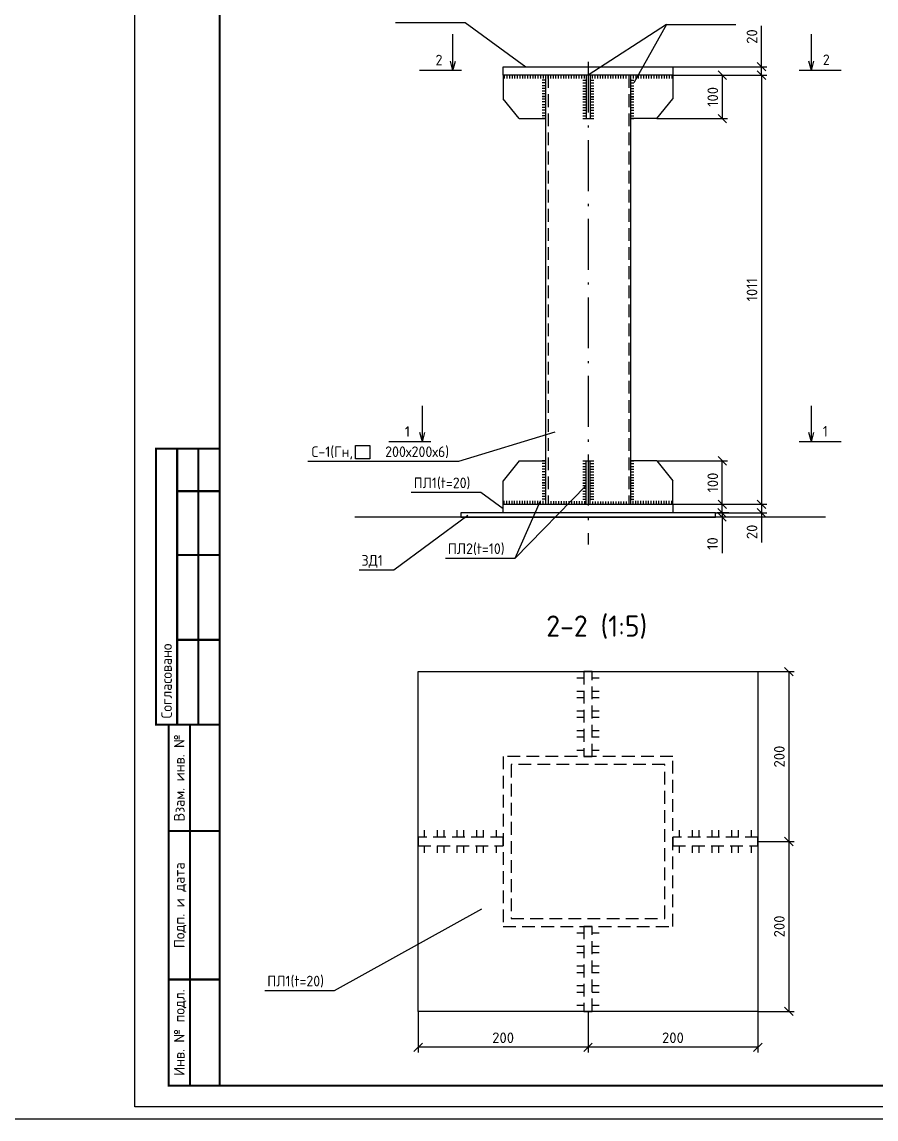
# Model space of a CAD drawing. Header units: millimetres. Extents: x 1601 to 15402, y -324 to 12625.
# Drawn here: x 11176.4 to 11377.6, y 318.2 to 576.6 of the extents above; entities that cross this region are included whole.
import ezdxf
from ezdxf.enums import TextEntityAlignment as Align

# ---------------------------------------------------------------- set-up
doc = ezdxf.new("R2010")
doc.units = ezdxf.units.MM
doc.linetypes.add('ACAD_ISO10W100', pattern=[18.5, 12, -3, 0.5, -3])
doc.linetypes.add('HIDDEN', pattern=[0.375, 0.25, -0.125])
doc.layers.add('РАЗМЕР', color=7, linetype='Continuous')
doc.styles.add('-ISOCPEUR-', font='isocpeur.TTF')
doc.styles.add('GOST', font='GOST Common.ttf')
doc.styles.get("Standard").update_dxf_attribs({"font": 'GOST Common.ttf'})
doc.dimstyles.new('М 1 к 50', dxfattribs={"dimtxt": 2.5, "dimasz": 2, "dimexe": 1.25, "dimexo": 0, "dimgap": 1, "dimtad": 1, "dimdec": 0, "dimlfac": 50, "dimzin": 0, "dimdsep": 46, "dimtxsty": 'GOST', "dimblk": 'OBLIQUE', "dimcen": 0, "dimclrd": 256, "dimclre": 256, "dimclrt": 256, "dimazin": 2, "dimtfac": 1, "dimtdec": 0, "dimtmove": 0, "dimatfit": 3, "dimldrblk": 'NONE', "dimfxl": 1.25, "dimtolj": 1, "dimtzin": 0, "dimlwd": -1, "dimlwe": -1, "dimarcsym": 2})

# ---------------------------------------------------------------- blocks, each defined once
blk = doc.blocks.new('_Oblique')
at = {"color": 0, "linetype": 'ByBlock', "lineweight": -2}
blk.add_line((-0.5, -0.5), (0.5, 0.5), dxfattribs=at)
blk = doc.blocks.new('*D799')
at = {"transparency": 16777216}
for p, q in [((11350.58, 566.06), (11350.58, 575.66)), ((11329.72, 566.06), (11351.83, 566.06)), ((11350.58, 564.06), (11350.58, 566.06)), ((11329.72, 564.06), (11351.83, 564.06))]:
    blk.add_line(p, q, dxfattribs=at)
at = {"layer": 'Defpoints', "color": 0, "transparency": 16777216}
for p in [(11329.72, 566.06), (11329.72, 564.06), (11350.58, 564.06)]:
    blk.add_point(p, dxfattribs=at)
at = {"transparency": 16777216, "xscale": 2, "yscale": 2, "zscale": 2}
for p, rotation in [((11350.58, 566.06), 90), ((11350.58, 564.06), 270)]:
    blk.add_blockref('_Oblique', p, dxfattribs=dict(at, rotation=rotation))
at = {"transparency": 16777216, "insert": (11348.33, 573.16), "char_height": 2.5, "attachment_point": 5, "rotation": 90, "style": '-ISOCPEUR-'}
blk.add_mtext('\\A1;20', dxfattribs=at)
blk = doc.blocks.new('_None')
blk = doc.blocks.new('*D782')
at = {"transparency": 16777216}
for p, q in [((11329.72, 564.06), (11342.59, 564.06)), ((11341.34, 564.06), (11341.34, 553.83)), ((11325.92, 553.83), (11342.59, 553.83))]:
    blk.add_line(p, q, dxfattribs=at)
at = {"layer": 'Defpoints', "color": 0, "transparency": 16777216}
for p in [(11329.72, 564.06), (11325.92, 553.83), (11341.34, 553.83)]:
    blk.add_point(p, dxfattribs=at)
at = {"transparency": 16777216, "xscale": 2, "yscale": 2, "zscale": 2}
for p, rotation in [((11341.34, 564.06), 90), ((11341.34, 553.83), 270)]:
    blk.add_blockref('_Oblique', p, dxfattribs=dict(at, rotation=rotation))
at = {"transparency": 16777216, "insert": (11339.09, 558.95), "char_height": 2.5, "attachment_point": 5, "rotation": 90, "style": '-ISOCPEUR-'}
blk.add_mtext('\\A1;100', dxfattribs=at)
blk = doc.blocks.new('*D800')
at = {"transparency": 16777216}
for p, q in [((11350.58, 463.01), (11351.83, 463.01)), ((11350.58, 463.01), (11350.58, 461.01)), ((11339.72, 461.01), (11351.83, 461.01)), ((11350.58, 461.01), (11350.58, 454.01))]:
    blk.add_line(p, q, dxfattribs=at)
at = {"layer": 'Defpoints', "color": 0, "transparency": 16777216}
for p in [(11350.58, 463.01), (11339.72, 461.01), (11350.58, 461.01)]:
    blk.add_point(p, dxfattribs=at)
at = {"transparency": 16777216, "xscale": 2, "yscale": 2, "zscale": 2}
for p, rotation in [((11350.58, 463.01), 90), ((11350.58, 461.01), 270)]:
    blk.add_blockref('_Oblique', p, dxfattribs=dict(at, rotation=rotation))
at = {"transparency": 16777216, "insert": (11348.33, 456.51), "char_height": 2.5, "attachment_point": 5, "rotation": 90, "style": '-ISOCPEUR-'}
blk.add_mtext('\\A1;20', dxfattribs=at)
blk = doc.blocks.new('*D783')
at = {"transparency": 16777216}
for p, q in [((11341.28, 461.01), (11341.28, 463.01)), ((11342.86, 461.01), (11340.03, 461.01)), ((11342.61, 460.01), (11340.03, 460.01)), ((11341.28, 461.01), (11341.28, 460.01)), ((11341.28, 460.01), (11341.28, 451.51))]:
    blk.add_line(p, q, dxfattribs=at)
at = {"layer": 'Defpoints', "color": 0, "transparency": 16777216}
for p in [(11341.28, 460.01), (11342.61, 460.01), (11342.86, 461.01)]:
    blk.add_point(p, dxfattribs=at)
at = {"transparency": 16777216, "xscale": 2, "yscale": 2, "zscale": 2}
for p, rotation in [((11341.28, 461.01), 270), ((11341.28, 460.01), 90)]:
    blk.add_blockref('_Oblique', p, dxfattribs=dict(at, rotation=rotation))
at = {"transparency": 16777216, "insert": (11339.03, 453.76), "char_height": 2.5, "attachment_point": 5, "rotation": 90, "style": '-ISOCPEUR-'}
blk.add_mtext('\\A1;10', dxfattribs=at)
blk = doc.blocks.new('*D784')
at = {"transparency": 16777216}
for p, q in [((11350.58, 564.06), (11351.83, 564.06)), ((11350.58, 564.06), (11350.58, 463.01)), ((11342.59, 463.01), (11351.83, 463.01))]:
    blk.add_line(p, q, dxfattribs=at)
at = {"layer": 'Defpoints', "color": 0, "transparency": 16777216}
for p in [(11350.58, 564.06), (11342.59, 463.01), (11350.58, 463.01)]:
    blk.add_point(p, dxfattribs=at)
at = {"transparency": 16777216, "xscale": 2, "yscale": 2, "zscale": 2}
for p, rotation in [((11350.58, 564.06), 90), ((11350.58, 463.01), 270)]:
    blk.add_blockref('_Oblique', p, dxfattribs=dict(at, rotation=rotation))
at = {"transparency": 16777216, "insert": (11348.33, 513.54), "char_height": 2.5, "width": 4.3278, "attachment_point": 5, "rotation": 90, "style": '-ISOCPEUR-'}
blk.add_mtext('\\A1;1011', dxfattribs=at)
blk = doc.blocks.new('*D785')
at = {"transparency": 16777216}
for p, q in [((11325.92, 473.25), (11342.59, 473.25)), ((11341.34, 463.01), (11341.34, 473.25)), ((11329.72, 463.01), (11342.59, 463.01))]:
    blk.add_line(p, q, dxfattribs=at)
at = {"layer": 'Defpoints', "color": 0, "transparency": 16777216}
for p in [(11325.92, 473.25), (11341.34, 473.25), (11329.72, 463.01)]:
    blk.add_point(p, dxfattribs=at)
at = {"transparency": 16777216, "xscale": 2, "yscale": 2, "zscale": 2}
for p, rotation in [((11341.34, 473.25), 90), ((11341.34, 463.01), 270)]:
    blk.add_blockref('_Oblique', p, dxfattribs=dict(at, rotation=rotation))
at = {"transparency": 16777216, "insert": (11339.09, 468.13), "char_height": 2.5, "width": 2.259, "attachment_point": 5, "rotation": 90, "style": '-ISOCPEUR-'}
blk.add_mtext('\\A1;100', dxfattribs=at)
blk = doc.blocks.new('*D805')
at = {"transparency": 16777216}
for p, q in [((11349.71, 423.6), (11358.27, 423.6)), ((11357.02, 423.6), (11357.02, 383.6)), ((11349.71, 383.6), (11358.27, 383.6))]:
    blk.add_line(p, q, dxfattribs=at)
at = {"layer": 'Defpoints', "color": 0, "transparency": 16777216}
for p in [(11349.71, 423.6), (11349.71, 383.6), (11357.02, 383.6)]:
    blk.add_point(p, dxfattribs=at)
at = {"transparency": 16777216, "xscale": 2, "yscale": 2, "zscale": 2}
for p, rotation in [((11357.02, 423.6), 90), ((11357.02, 383.6), 270)]:
    blk.add_blockref('_Oblique', p, dxfattribs=dict(at, rotation=rotation))
at = {"transparency": 16777216, "insert": (11354.77, 403.6), "char_height": 2.5, "attachment_point": 5, "rotation": 90, "style": '-ISOCPEUR-'}
blk.add_mtext('\\A1;200', dxfattribs=at)
blk = doc.blocks.new('*D806')
at = {"transparency": 16777216}
for p, q in [((11349.71, 383.6), (11358.27, 383.6)), ((11357.02, 383.6), (11357.02, 343.6)), ((11349.71, 343.6), (11358.27, 343.6))]:
    blk.add_line(p, q, dxfattribs=at)
at = {"layer": 'Defpoints', "color": 0, "transparency": 16777216}
for p in [(11349.71, 383.6), (11349.71, 343.6), (11357.02, 343.6)]:
    blk.add_point(p, dxfattribs=at)
at = {"transparency": 16777216, "xscale": 2, "yscale": 2, "zscale": 2}
for p, rotation in [((11357.02, 383.6), 90), ((11357.02, 343.6), 270)]:
    blk.add_blockref('_Oblique', p, dxfattribs=dict(at, rotation=rotation))
at = {"transparency": 16777216, "insert": (11354.77, 363.6), "char_height": 2.5, "attachment_point": 5, "rotation": 90, "style": '-ISOCPEUR-'}
blk.add_mtext('\\A1;200', dxfattribs=at)
blk = doc.blocks.new('*D807')
at = {"transparency": 16777216}
for p, q in [((11309.71, 343.6), (11309.71, 333.88)), ((11349.71, 343.6), (11349.71, 333.88)), ((11349.71, 335.13), (11309.71, 335.13))]:
    blk.add_line(p, q, dxfattribs=at)
at = {"layer": 'Defpoints', "color": 0, "transparency": 16777216}
for p in [(11309.71, 343.6), (11349.71, 343.6), (11309.71, 335.13)]:
    blk.add_point(p, dxfattribs=at)
at = {"transparency": 16777216, "xscale": 2, "yscale": 2, "zscale": 2, "rotation": 180}
blk.add_blockref('_Oblique', (11309.71, 335.13), dxfattribs=at)
at = {"transparency": 16777216, "xscale": 2, "yscale": 2, "zscale": 2}
blk.add_blockref('_Oblique', (11349.71, 335.13), dxfattribs=at)
at = {"transparency": 16777216, "insert": (11329.71, 337.38), "char_height": 2.5, "attachment_point": 5, "style": '-ISOCPEUR-'}
blk.add_mtext('\\A1;200', dxfattribs=at)
blk = doc.blocks.new('*D808')
at = {"transparency": 16777216}
for p, q in [((11269.71, 343.6), (11269.71, 333.88)), ((11309.71, 343.6), (11309.71, 333.88)), ((11309.71, 335.13), (11269.71, 335.13))]:
    blk.add_line(p, q, dxfattribs=at)
at = {"layer": 'Defpoints', "color": 0, "transparency": 16777216}
for p in [(11269.71, 343.6), (11309.71, 343.6), (11269.71, 335.13)]:
    blk.add_point(p, dxfattribs=at)
at = {"transparency": 16777216, "xscale": 2, "yscale": 2, "zscale": 2, "rotation": 180}
blk.add_blockref('_Oblique', (11269.71, 335.13), dxfattribs=at)
at = {"transparency": 16777216, "xscale": 2, "yscale": 2, "zscale": 2}
blk.add_blockref('_Oblique', (11309.71, 335.13), dxfattribs=at)
at = {"transparency": 16777216, "insert": (11289.71, 337.38), "char_height": 2.5, "attachment_point": 5, "style": '-ISOCPEUR-'}
blk.add_mtext('\\A1;200', dxfattribs=at)

msp = doc.modelspace()

# ---------------------------------------------------------------- linework, layer by layer
at = {"color": 18, "true_color": 0x000000}
for p, q in [((11264.3841, 576.4437), (11280.7832, 576.4437)), ((11280.7832, 576.4437), (11295.0862, 566.0636)), ((11277.899, 565.1921), (11277.899, 573.7027)), ((11328.155, 576.0359), (11309.7206, 564.0636)), ((11328.155, 576.0359), (11320.4951, 562.2443)), ((11328.155, 576.0359), (11344.5542, 576.0359)), ((11362.3423, 565.1921), (11362.3423, 573.7027)), ((11277.899, 565.1921), (11277.3122, 567.3741)), ((11277.899, 565.1921), (11278.4857, 567.3741)), ((11309.7206, 566.0636), (11322.2206, 566.0636)), ((11362.3423, 565.1921), (11361.7555, 567.3741)), ((11362.3423, 565.1921), (11362.929, 567.3741)), ((11279.8951, 565.1921), (11270.0037, 565.1921)), ((11289.7206, 564.0636), (11289.7206, 558.5056)), ((11289.9925, 564.0636), (11289.9925, 563.2709)), ((11290.6005, 564.0636), (11290.6005, 563.2709)), ((11291.2085, 564.0636), (11291.2085, 563.2709)), ((11291.8165, 564.0636), (11291.8165, 563.2709)), ((11292.4246, 564.0636), (11292.4246, 563.2709)), ((11293.0326, 564.0636), (11293.0326, 563.2709)), ((11293.6406, 564.0636), (11293.6406, 563.2709)), ((11294.2486, 564.0636), (11294.2486, 563.2709)), ((11294.8566, 564.0636), (11294.8566, 563.2709)), ((11295.4646, 564.0636), (11295.4646, 563.2709)), ((11296.0726, 564.0636), (11296.0726, 563.2709)), ((11296.6806, 564.0636), (11296.6806, 563.2709)), ((11297.2886, 564.0636), (11297.2886, 563.2709)), ((11297.8966, 564.0636), (11297.8966, 563.2709)), ((11298.5046, 564.0636), (11298.5046, 563.2709)), ((11299.1126, 564.0636), (11299.1126, 563.2709)), ((11299.7206, 564.0636), (11299.7206, 463.0136)), ((11300.3286, 563.293), (11300.3286, 564.0857)), ((11300.9366, 563.293), (11300.9366, 564.0857)), ((11301.5446, 563.293), (11301.5446, 564.0857)), ((11302.1526, 563.293), (11302.1526, 564.0857)), ((11302.7606, 563.293), (11302.7606, 564.0857)), ((11303.3686, 563.293), (11303.3686, 564.0857)), ((11303.9766, 563.293), (11303.9766, 564.0857)), ((11304.5846, 563.293), (11304.5846, 564.0857)), ((11305.1926, 563.293), (11305.1926, 564.0857)), ((11305.8006, 563.293), (11305.8006, 564.0857)), ((11306.4086, 563.293), (11306.4086, 564.0857)), ((11307.0166, 563.293), (11307.0166, 564.0857)), ((11307.6246, 563.293), (11307.6246, 564.0857)), ((11308.2326, 563.293), (11308.2326, 564.0857)), ((11308.8406, 563.293), (11308.8406, 564.0857)), ((11309.2612, 564.0636), (11309.2428, 553.8406)), ((11310.18, 564.0636), (11310.18, 553.8406)), ((11310.788, 563.2709), (11310.788, 564.0636)), ((11311.396, 563.2709), (11311.396, 564.0636)), ((11312.004, 563.2709), (11312.004, 564.0636)), ((11312.612, 563.2709), (11312.612, 564.0636)), ((11313.22, 563.2709), (11313.22, 564.0636)), ((11313.828, 563.2709), (11313.828, 564.0636)), ((11314.436, 563.2709), (11314.436, 564.0636)), ((11315.044, 563.2709), (11315.044, 564.0636)), ((11315.652, 563.2709), (11315.652, 564.0636)), ((11316.26, 563.2709), (11316.26, 564.0636)), ((11316.868, 563.2709), (11316.868, 564.0636)), ((11317.4761, 563.2709), (11317.4761, 564.0636)), ((11318.0841, 563.2709), (11318.0841, 564.0636)), ((11318.6921, 563.2709), (11318.6921, 564.0636)), ((11319.7206, 564.0636), (11319.7206, 463.0136)), ((11320.3286, 564.0636), (11320.3286, 563.2709)), ((11320.9366, 564.0636), (11320.9366, 563.2709)), ((11321.5446, 564.0636), (11321.5446, 563.2709)), ((11322.1526, 564.0636), (11322.1526, 563.2709)), ((11322.7606, 564.0636), (11322.7606, 563.2709)), ((11323.3686, 564.0636), (11323.3686, 563.2709)), ((11323.9766, 564.0636), (11323.9766, 563.2709)), ((11324.5846, 564.0636), (11324.5846, 563.2709)), ((11325.1926, 564.0636), (11325.1926, 563.2709)), ((11325.8006, 564.0636), (11325.8006, 563.2709)), ((11326.4086, 564.0636), (11326.4086, 563.2709)), ((11327.0166, 564.0636), (11327.0166, 563.2709)), ((11327.6246, 564.0636), (11327.6246, 563.2709)), ((11328.2326, 564.0636), (11328.2326, 563.2709)), ((11328.8406, 564.0636), (11328.8406, 563.2709)), ((11329.4486, 564.0636), (11329.4486, 563.2709)), ((11329.7206, 564.0636), (11329.7206, 558.5056)), ((11369.3494, 565.1921), (11359.458, 565.1921)), ((11299.7206, 562.8961), (11298.9461, 562.8961)), ((11299.7206, 562.2443), (11298.9461, 562.2443)), ((11299.7206, 561.5925), (11298.9461, 561.5925)), ((11299.7206, 560.9408), (11298.9461, 560.9408)), ((11299.7206, 560.9408), (11298.9461, 560.9408)), ((11308.4682, 562.8961), (11309.2428, 562.8961)), ((11308.4682, 562.2443), (11309.2428, 562.2443)), ((11308.4682, 561.5925), (11309.2428, 561.5925)), ((11308.4682, 560.9408), (11309.2428, 560.9408)), ((11308.4682, 560.9408), (11309.2428, 560.9408)), ((11310.3129, 562.8961), (11311.0875, 562.8961)), ((11310.3129, 562.2443), (11311.0875, 562.2443)), ((11310.3129, 561.5925), (11311.0875, 561.5925)), ((11310.3129, 560.9408), (11311.0875, 560.9408)), ((11310.3129, 560.9408), (11311.0875, 560.9408)), ((11319.7206, 562.8961), (11320.4951, 562.8961)), ((11319.7206, 562.2443), (11320.4951, 562.2443)), ((11319.7206, 561.5925), (11320.4951, 561.5925)), ((11319.7206, 560.9408), (11320.4951, 560.9408)), ((11319.7206, 560.9408), (11320.4951, 560.9408)), ((11293.5176, 553.8292), (11289.7206, 558.5056)), ((11299.7206, 560.289), (11298.9461, 560.289)), ((11299.7206, 559.6372), (11298.9461, 559.6372)), ((11299.7206, 559.0548), (11298.9461, 559.0548)), ((11299.7206, 558.9854), (11298.9461, 558.9854)), ((11299.7206, 558.403), (11298.9461, 558.403)), ((11308.4682, 560.289), (11309.2428, 560.289)), ((11308.4682, 559.6372), (11309.2428, 559.6372)), ((11308.4682, 559.0548), (11309.2428, 559.0548)), ((11308.4682, 558.9854), (11309.2428, 558.9854)), ((11308.4682, 558.403), (11309.2428, 558.403)), ((11310.3129, 560.289), (11311.0875, 560.289)), ((11310.3129, 559.6372), (11311.0875, 559.6372)), ((11310.3129, 559.0548), (11311.0875, 559.0548)), ((11310.3129, 558.9854), (11311.0875, 558.9854)), ((11310.3129, 558.403), (11311.0875, 558.403)), ((11319.7206, 560.289), (11320.4951, 560.289)), ((11319.7206, 559.6372), (11320.4951, 559.6372)), ((11319.7206, 559.0548), (11320.4951, 559.0548)), ((11319.7206, 558.9854), (11320.4951, 558.9854)), ((11319.7206, 558.403), (11320.4951, 558.403)), ((11325.9236, 553.8292), (11329.7206, 558.5056)), ((11299.7206, 557.7512), (11298.9461, 557.7512)), ((11299.7206, 557.0995), (11298.9461, 557.0995)), ((11299.7206, 557.0995), (11298.9461, 557.0995)), ((11299.7206, 556.4477), (11298.9461, 556.4477)), ((11299.7206, 555.7959), (11298.9461, 555.7959)), ((11308.4682, 557.7512), (11309.2428, 557.7512)), ((11308.4682, 557.0995), (11309.2428, 557.0995)), ((11308.4682, 557.0995), (11309.2428, 557.0995)), ((11308.4682, 556.4477), (11309.2428, 556.4477)), ((11308.4682, 555.7959), (11309.2428, 555.7959)), ((11310.3129, 557.7512), (11311.0875, 557.7512)), ((11310.3129, 557.0995), (11311.0875, 557.0995)), ((11310.3129, 557.0995), (11311.0875, 557.0995)), ((11310.3129, 556.4477), (11311.0875, 556.4477)), ((11310.3129, 555.7959), (11311.0875, 555.7959)), ((11319.7206, 557.7512), (11320.4951, 557.7512)), ((11319.7206, 557.0995), (11320.4951, 557.0995)), ((11319.7206, 557.0995), (11320.4951, 557.0995)), ((11319.7206, 556.4477), (11320.4951, 556.4477)), ((11319.7206, 555.7959), (11320.4951, 555.7959)), ((11293.5176, 553.8292), (11299.7206, 553.8292)), ((11299.7206, 555.1441), (11298.9461, 555.1441)), ((11299.7206, 555.1441), (11298.9461, 555.1441)), ((11299.7206, 554.4924), (11298.9461, 554.4924)), ((11299.7206, 553.8406), (11298.9461, 553.8406)), ((11308.4682, 555.1441), (11309.2428, 555.1441)), ((11308.4682, 555.1441), (11309.2428, 555.1441)), ((11308.4682, 554.4924), (11309.2428, 554.4924)), ((11308.4682, 553.8406), (11309.2428, 553.8406)), ((11310.3129, 555.1441), (11311.0875, 555.1441)), ((11310.3129, 555.1441), (11311.0875, 555.1441)), ((11310.3129, 554.4924), (11311.0875, 554.4924)), ((11310.3129, 553.8406), (11311.0875, 553.8406)), ((11319.7206, 555.1441), (11320.4951, 555.1441)), ((11319.7206, 555.1441), (11320.4951, 555.1441)), ((11319.7206, 554.4924), (11320.4951, 554.4924)), ((11319.7206, 553.8406), (11320.4951, 553.8406)), ((11325.9236, 553.8292), (11319.7206, 553.8292)), ((11270.6968, 477.7103), (11270.6968, 486.2209)), ((11362.3423, 477.7103), (11362.3423, 486.2209)), ((11270.6968, 477.7103), (11270.11, 479.8922)), ((11270.6968, 477.7103), (11271.2836, 479.8922)), ((11279.2917, 473.1721), (11301.9699, 480.0506)), ((11362.3423, 477.7103), (11361.7555, 479.8922)), ((11362.3423, 477.7103), (11362.929, 479.8922)), ((11272.6929, 477.7103), (11262.8015, 477.7103)), ((11369.3494, 477.7103), (11359.458, 477.7103)), ((11243.6755, 473.1721), (11279.2917, 473.1721)), ((11293.5176, 473.2481), (11289.7206, 468.5717)), ((11293.5176, 473.2481), (11299.7206, 473.2481)), ((11299.7206, 473.2366), (11298.9461, 473.2366)), ((11308.4682, 473.2366), (11309.2428, 473.2366)), ((11309.2612, 463.0136), (11309.2428, 473.2366)), ((11310.18, 463.0136), (11310.18, 473.2366)), ((11310.3129, 473.2366), (11311.0875, 473.2366)), ((11325.9236, 473.2481), (11319.7206, 473.2481)), ((11319.7206, 473.2366), (11320.4951, 473.2366)), ((11325.9236, 473.2481), (11329.7206, 468.5717)), ((11299.7206, 472.5849), (11298.9461, 472.5849)), ((11299.7206, 471.9331), (11298.9461, 471.9331)), ((11299.7206, 471.9331), (11298.9461, 471.9331)), ((11299.7206, 471.2813), (11298.9461, 471.2813)), ((11299.7206, 470.6295), (11298.9461, 470.6295)), ((11308.4682, 472.5849), (11309.2428, 472.5849)), ((11308.4682, 471.9331), (11309.2428, 471.9331)), ((11308.4682, 471.9331), (11309.2428, 471.9331)), ((11308.4682, 471.2813), (11309.2428, 471.2813)), ((11308.4682, 470.6295), (11309.2428, 470.6295)), ((11310.3129, 472.5849), (11311.0875, 472.5849)), ((11310.3129, 471.9331), (11311.0875, 471.9331)), ((11310.3129, 471.9331), (11311.0875, 471.9331)), ((11310.3129, 471.2813), (11311.0875, 471.2813)), ((11310.3129, 470.6295), (11311.0875, 470.6295)), ((11319.7206, 472.5849), (11320.4951, 472.5849)), ((11319.7206, 471.9331), (11320.4951, 471.9331)), ((11319.7206, 471.9331), (11320.4951, 471.9331)), ((11319.7206, 471.2813), (11320.4951, 471.2813)), ((11319.7206, 470.6295), (11320.4951, 470.6295)), ((11289.7206, 463.0136), (11289.7206, 468.5717)), ((11299.7206, 469.9778), (11298.9461, 469.9778)), ((11299.7206, 469.9778), (11298.9461, 469.9778)), ((11299.7206, 469.326), (11298.9461, 469.326)), ((11299.7206, 468.6742), (11298.9461, 468.6742)), ((11299.7206, 468.0918), (11298.9461, 468.0918)), ((11299.7206, 468.0224), (11298.9461, 468.0224)), ((11308.4682, 469.9778), (11309.2428, 469.9778)), ((11308.4682, 469.9778), (11309.2428, 469.9778)), ((11308.4682, 469.326), (11309.2428, 469.326)), ((11308.4682, 468.6742), (11309.2428, 468.6742)), ((11308.4682, 468.0918), (11309.2428, 468.0918)), ((11308.4682, 468.0224), (11309.2428, 468.0224)), ((11310.3129, 469.9778), (11311.0875, 469.9778)), ((11310.3129, 469.9778), (11311.0875, 469.9778)), ((11310.3129, 469.326), (11311.0875, 469.326)), ((11310.3129, 468.6742), (11311.0875, 468.6742)), ((11310.3129, 468.0918), (11311.0875, 468.0918)), ((11310.3129, 468.0224), (11311.0875, 468.0224)), ((11319.7206, 469.9778), (11320.4951, 469.9778)), ((11319.7206, 469.9778), (11320.4951, 469.9778)), ((11319.7206, 469.326), (11320.4951, 469.326)), ((11319.7206, 468.6742), (11320.4951, 468.6742)), ((11319.7206, 468.0918), (11320.4951, 468.0918)), ((11319.7206, 468.0224), (11320.4951, 468.0224)), ((11329.7206, 463.0136), (11329.7206, 468.5717)), ((11268.0818, 465.8381), (11284.4809, 465.8381)), ((11284.4809, 465.8381), (11289.7206, 462.0136)), ((11292.5333, 450.3354), (11309.2428, 467.44)), ((11299.7206, 467.44), (11298.9461, 467.44)), ((11299.7206, 466.7882), (11298.9461, 466.7882)), ((11299.7206, 466.1365), (11298.9461, 466.1365)), ((11299.7206, 466.1365), (11298.9461, 466.1365)), ((11299.7206, 465.4847), (11298.9461, 465.4847)), ((11308.4682, 467.44), (11309.2428, 467.44)), ((11308.4682, 466.7882), (11309.2428, 466.7882)), ((11308.4682, 466.1365), (11309.2428, 466.1365)), ((11308.4682, 466.1365), (11309.2428, 466.1365)), ((11308.4682, 465.4847), (11309.2428, 465.4847)), ((11310.3129, 467.44), (11311.0875, 467.44)), ((11310.3129, 466.7882), (11311.0875, 466.7882)), ((11310.3129, 466.1365), (11311.0875, 466.1365)), ((11310.3129, 466.1365), (11311.0875, 466.1365)), ((11310.3129, 465.4847), (11311.0875, 465.4847)), ((11319.7206, 467.44), (11320.4951, 467.44)), ((11319.7206, 466.7882), (11320.4951, 466.7882)), ((11319.7206, 466.1365), (11320.4951, 466.1365)), ((11319.7206, 466.1365), (11320.4951, 466.1365)), ((11319.7206, 465.4847), (11320.4951, 465.4847)), ((11289.9925, 463.0136), (11289.9925, 463.8063)), ((11290.6005, 463.0136), (11290.6005, 463.8063)), ((11291.2085, 463.0136), (11291.2085, 463.8063)), ((11291.8165, 463.0136), (11291.8165, 463.8063)), ((11292.4246, 463.0136), (11292.4246, 463.8063)), ((11292.5333, 450.3354), (11298.5046, 463.8063)), ((11293.0326, 463.0136), (11293.0326, 463.8063)), ((11293.6406, 463.0136), (11293.6406, 463.8063)), ((11294.2486, 463.0136), (11294.2486, 463.8063)), ((11294.8566, 463.0136), (11294.8566, 463.8063)), ((11295.4646, 463.0136), (11295.4646, 463.8063)), ((11296.0726, 463.0136), (11296.0726, 463.8063)), ((11296.6806, 463.0136), (11296.6806, 463.8063)), ((11297.2886, 463.0136), (11297.2886, 463.8063)), ((11297.8966, 463.0136), (11297.8966, 463.8063)), ((11298.5046, 463.0136), (11298.5046, 463.8063)), ((11299.7206, 464.8329), (11298.9461, 464.8329)), ((11299.7206, 464.1811), (11298.9461, 464.1811)), ((11299.1126, 463.0136), (11299.1126, 463.8063)), ((11300.3286, 463.7842), (11300.3286, 462.9915)), ((11300.9366, 463.7842), (11300.9366, 462.9915)), ((11301.5446, 463.7842), (11301.5446, 462.9915)), ((11302.1526, 463.7842), (11302.1526, 462.9915)), ((11302.7606, 463.7842), (11302.7606, 462.9915)), ((11303.3686, 463.7842), (11303.3686, 462.9915)), ((11303.9766, 463.7842), (11303.9766, 462.9915)), ((11304.5846, 463.7842), (11304.5846, 462.9915)), ((11305.1926, 463.7842), (11305.1926, 462.9915)), ((11305.8006, 463.7842), (11305.8006, 462.9915)), ((11306.4086, 463.7842), (11306.4086, 462.9915)), ((11307.0166, 463.7842), (11307.0166, 462.9915)), ((11307.6246, 463.7842), (11307.6246, 462.9915)), ((11308.2326, 463.7842), (11308.2326, 462.9915)), ((11308.4682, 464.8329), (11309.2428, 464.8329)), ((11308.4682, 464.1811), (11309.2428, 464.1811)), ((11308.8406, 463.7842), (11308.8406, 462.9915)), ((11310.3129, 464.8329), (11311.0875, 464.8329)), ((11310.3129, 464.1811), (11311.0875, 464.1811)), ((11310.788, 463.7053), (11310.788, 462.9126)), ((11311.396, 463.7053), (11311.396, 462.9126)), ((11312.004, 463.7053), (11312.004, 462.9126)), ((11312.612, 463.7053), (11312.612, 462.9126)), ((11313.22, 463.7053), (11313.22, 462.9126)), ((11313.828, 463.7053), (11313.828, 462.9126)), ((11314.436, 463.7053), (11314.436, 462.9126)), ((11315.044, 463.7053), (11315.044, 462.9126)), ((11315.652, 463.7053), (11315.652, 462.9126)), ((11316.26, 463.7053), (11316.26, 462.9126)), ((11316.868, 463.7053), (11316.868, 462.9126)), ((11317.4761, 463.7053), (11317.4761, 462.9126)), ((11318.0841, 463.7053), (11318.0841, 462.9126)), ((11318.6921, 463.7053), (11318.6921, 462.9126)), ((11319.7206, 464.8329), (11320.4951, 464.8329)), ((11319.7206, 464.1811), (11320.4951, 464.1811)), ((11320.3286, 463.0136), (11320.3286, 463.8063)), ((11320.9366, 463.0136), (11320.9366, 463.8063)), ((11321.5446, 463.0136), (11321.5446, 463.8063)), ((11322.1526, 463.0136), (11322.1526, 463.8063)), ((11322.7606, 463.0136), (11322.7606, 463.8063)), ((11323.3686, 463.0136), (11323.3686, 463.8063)), ((11323.9766, 463.0136), (11323.9766, 463.8063)), ((11324.5846, 463.0136), (11324.5846, 463.8063)), ((11325.1926, 463.0136), (11325.1926, 463.8063)), ((11325.8006, 463.0136), (11325.8006, 463.8063)), ((11326.4086, 463.0136), (11326.4086, 463.8063)), ((11327.0166, 463.0136), (11327.0166, 463.8063)), ((11327.6246, 463.0136), (11327.6246, 463.8063)), ((11328.2326, 463.0136), (11328.2326, 463.8063)), ((11328.8406, 463.0136), (11328.8406, 463.8063)), ((11329.4486, 463.0136), (11329.4486, 463.8063)), ((11365.6694, 460.0136), (11254.8212, 460.0136)), ((11263.9967, 447.585), (11281.413, 460.4653)), ((11276.1342, 450.3354), (11292.5333, 450.3354)), ((11255.7971, 447.585), (11263.9967, 447.585)), ((11307.0714, 422.1247), (11308.7065, 422.1247)), ((11310.7065, 422.1247), (11312.3416, 422.1247)), ((11307.0714, 419.0366), (11308.7065, 419.0366)), ((11310.7065, 419.0366), (11312.3416, 419.0366)), ((11307.0714, 417.4926), (11308.7065, 417.4926)), ((11310.7065, 417.4926), (11312.3416, 417.4926)), ((11307.0714, 414.4046), (11308.7065, 414.4046)), ((11310.7065, 414.4046), (11312.3416, 414.4046)), ((11307.0714, 412.8606), (11308.7065, 412.8606)), ((11310.7065, 412.8606), (11312.3416, 412.8606)), ((11307.0714, 409.7725), (11308.7065, 409.7725)), ((11307.0714, 408.2285), (11308.7065, 408.2285)), ((11310.7065, 409.7725), (11312.3416, 409.7725)), ((11310.7065, 408.2285), (11312.3416, 408.2285)), ((11307.0714, 405.1405), (11308.7065, 405.1405)), ((11310.7065, 405.1405), (11312.3416, 405.1405)), ((11271.1783, 384.5964), (11271.1783, 386.2315)), ((11274.2663, 384.5964), (11274.2663, 386.2315)), ((11275.8103, 384.5964), (11275.8103, 386.2315)), ((11278.8984, 384.5964), (11278.8984, 386.2315)), ((11280.4424, 384.5964), (11280.4424, 386.2315)), ((11283.5304, 384.5964), (11283.5304, 386.2315)), ((11285.0744, 384.5964), (11285.0744, 386.2315)), ((11288.1625, 384.5964), (11288.1625, 386.2315)), ((11331.2505, 384.5964), (11331.2505, 386.2315)), ((11334.3386, 384.5964), (11334.3386, 386.2315)), ((11335.8826, 384.5964), (11335.8826, 386.2315)), ((11338.9706, 384.5964), (11338.9706, 386.2315)), ((11340.5146, 384.5964), (11340.5146, 386.2315)), ((11343.6027, 384.5964), (11343.6027, 386.2315)), ((11345.1467, 384.5964), (11345.1467, 386.2315)), ((11348.2348, 384.5964), (11348.2348, 386.2315)), ((11271.1783, 380.9614), (11271.1783, 382.5964)), ((11274.2663, 380.9614), (11274.2663, 382.5964)), ((11275.8103, 380.9614), (11275.8103, 382.5964)), ((11278.8984, 380.9614), (11278.8984, 382.5964)), ((11280.4424, 380.9614), (11280.4424, 382.5964)), ((11283.5304, 380.9614), (11283.5304, 382.5964)), ((11285.0744, 380.9614), (11285.0744, 382.5964)), ((11288.1625, 380.9614), (11288.1625, 382.5964)), ((11331.2505, 380.9614), (11331.2505, 382.5964)), ((11334.3386, 380.9614), (11334.3386, 382.5964)), ((11335.8826, 380.9614), (11335.8826, 382.5964)), ((11338.9706, 380.9614), (11338.9706, 382.5964)), ((11340.5146, 380.9614), (11340.5146, 382.5964)), ((11343.6027, 380.9614), (11343.6027, 382.5964)), ((11345.1467, 380.9614), (11345.1467, 382.5964)), ((11348.2348, 380.9614), (11348.2348, 382.5964)), ((11249.9977, 348.5193), (11284.7339, 367.7681)), ((11307.0714, 362.0524), (11308.7065, 362.0524)), ((11310.7065, 362.0524), (11312.3416, 362.0524)), ((11307.0714, 358.9644), (11308.7065, 358.9644)), ((11307.0714, 357.4204), (11308.7065, 357.4204)), ((11310.7065, 358.9644), (11312.3416, 358.9644)), ((11310.7065, 357.4204), (11312.3416, 357.4204)), ((11307.0714, 354.3323), (11308.7065, 354.3323)), ((11310.7065, 354.3323), (11312.3416, 354.3323)), ((11307.0714, 352.7883), (11308.7065, 352.7883)), ((11310.7065, 352.7883), (11312.3416, 352.7883)), ((11307.0714, 349.7003), (11308.7065, 349.7003)), ((11310.7065, 349.7003), (11312.3416, 349.7003)), ((11233.5986, 348.5193), (11249.9977, 348.5193)), ((11307.0714, 348.1562), (11308.7065, 348.1562)), ((11310.7065, 348.1562), (11312.3416, 348.1562)), ((11307.0714, 345.0682), (11308.7065, 345.0682)), ((11310.7065, 345.0682), (11312.3416, 345.0682))]:
    msp.add_line(p, q, dxfattribs=at)
at = {"color": 18, "linetype": 'ACAD_ISO10W100', "true_color": 0x000000}
msp.add_line((11309.7206, 567.2436), (11309.7206, 453.5388), dxfattribs=at)
at = {"color": 18, "linetype": 'HIDDEN', "ltscale": 12, "true_color": 0x000000}
for p, q in [((11300.3286, 564.0636), (11300.3286, 463.0136)), ((11319.3001, 564.0636), (11319.3001, 463.0136))]:
    msp.add_line(p, q, dxfattribs=at)
for p, q in [((11309.2428, 553.8406), (11310.18, 553.8406)), ((11309.2428, 473.2366), (11310.18, 473.2366)), ((15402.2532, 318.2356), (5591.2496, 318.2356))]:
    msp.add_line(p, q)
msp.add_lwpolyline([(11202.9391, 741.0927), (11796.9391, 741.0927), (11796.9391, 321.0927), (11202.9391, 321.0927)], close=True)
at = {"const_width": 0.5}
msp.add_lwpolyline([(11222.9391, 736.0927), (11791.9391, 736.0927), (11791.9391, 326.0927), (11222.9391, 326.0927)], close=True, dxfattribs=at)
at = {"color": 18, "true_color": 0x000000}
for points in [[(11329.7206, 564.0636), (11289.7206, 564.0636), (11289.7206, 566.0636), (11329.7206, 566.0636)], [(11254.9625, 476.8546), (11258.339, 476.8546), (11258.339, 473.715), (11254.9625, 473.715)], [(11289.7206, 463.0136), (11329.7206, 463.0136), (11329.7206, 461.0136), (11289.7206, 461.0136)], [(11339.7206, 461.0136), (11279.7206, 461.0136), (11279.7206, 460.0136), (11339.7206, 460.0136)], [(11269.7065, 423.5964), (11349.7065, 423.5964), (11349.7065, 343.5964), (11269.7065, 343.5964)]]:
    msp.add_lwpolyline(points, close=True, dxfattribs=at)
at = {"const_width": 0.5}
for points in [[(11222.9391, 411.0927), (11207.9391, 411.0927), (11207.9391, 476.0927), (11222.9391, 476.0927)], [(11212.9391, 476.0927), (11212.9391, 411.0927)], [(11217.9391, 476.0927), (11217.9391, 411.0927)], [(11212.9391, 466.0927), (11222.9391, 466.0927)], [(11212.9391, 451.0927), (11222.9391, 451.0927)], [(11212.9391, 431.0927), (11222.9391, 431.0927)], [(11222.9391, 326.0927), (11210.9391, 326.0927), (11210.9391, 411.0927), (11222.9391, 411.0927)], [(11215.9391, 411.0927), (11215.9391, 326.0927)], [(11210.9391, 386.0927), (11222.9391, 386.0927)], [(11210.9391, 351.0927), (11222.9391, 351.0927)]]:
    msp.add_lwpolyline(points, dxfattribs=at)
at = {"color": 18, "linetype": 'HIDDEN', "ltscale": 12, "true_color": 0x000000}
for points in [[(11310.7065, 423.5964), (11308.7065, 423.5964), (11308.7065, 403.5964), (11310.7065, 403.5964)], [(11329.7065, 403.5964), (11289.7065, 403.5964), (11289.7065, 363.5964), (11329.7065, 363.5964)], [(11327.8059, 401.6958), (11291.6071, 401.6958), (11291.6071, 365.4971), (11327.8059, 365.4971)], [(11269.7065, 384.5964), (11269.7065, 382.5964), (11289.7065, 382.5964), (11289.7065, 384.5964)], [(11329.7065, 384.5964), (11329.7065, 382.5964), (11349.7065, 382.5964), (11349.7065, 384.5964)], [(11310.7065, 363.5964), (11308.7065, 363.5964), (11308.7065, 343.5964), (11310.7065, 343.5964)]]:
    msp.add_lwpolyline(points, close=True, dxfattribs=at)

# ---------------------------------------------------------------- texts
at = {"style": 'GOST'}
msp.add_text('Согласовано', height=2.5, rotation=90, dxfattribs=at).set_placement((11210.4391, 412.5927), align=Align.MIDDLE_LEFT)
for s, p in [('Взам. инв. №', (11213.4391, 398.5927)), ('Подп. и дата', (11213.4391, 368.5927)), ('Инв. № подл.', (11213.4391, 338.5927))]:
    msp.add_text(s, height=2.5, rotation=90, dxfattribs=at).set_placement(p, align=Align.MIDDLE_CENTER)
at = {"layer": 'РАЗМЕР', "color": 18, "true_color": 0x000000}
for s, height, p in [('2', 2.5, (11273.7863, 566.3806)), ('2', 2.5, (11365.0091, 566.4395)), ('1', 2.5, (11266.5841, 478.8987)), ('1', 2.5, (11365.0091, 478.9576)), ('С-1(Гн,     200х200х6)', 2.5, (11244.5913, 474.1399)), ('ПЛ1(t=20)', 2.5, (11268.6461, 466.8058)), ('ПЛ2(t=10)', 2.5, (11276.6985, 451.3031)), ('ЗД1', 2.5, (11256.3614, 448.5527)), ('2-2 (1:5)', 5, (11299.8695, 431.8316)), ('ПЛ1(t=20)', 2.5, (11234.1629, 349.4871))]:
    msp.add_text(s, height=height, dxfattribs=at).set_placement(p)

# ---------------------------------------------------------------- dimensions: what is measured, and where the dimension line sits
at = {"color": 18, "true_color": 0x000000}
dim = msp.add_linear_dim(base=(11350.5796, 564.0636), p1=(11329.7206, 566.0636), p2=(11329.7206, 564.0636), angle=90, text='20', dimstyle='М 1 к 50', override={"dimtxsty": '-ISOCPEUR-'}, dxfattribs=at)
dim.commit()
dim.dimension.update_dxf_attribs({"geometry": '*D799', "text_midpoint": (11350.5796, 573.1636), "dimtype": 160})
for base, p1, p2, text, picture, middle in [((11341.3365, 553.8292), (11329.7206, 564.0636), (11325.9236, 553.8292), '100', '*D782', (11339.0865, 558.9464)), ((11350.5796, 463.0136), (11350.5796, 564.0636), (11342.5865, 463.0136), '1011', '*D784', (11348.3296, 513.5386)), ((11341.3365, 473.2481), (11329.7206, 463.0136), (11325.9236, 473.2481), '100', '*D785', (11339.0865, 468.1308)), ((11341.277, 460.0136), (11342.8646, 461.0136), (11342.6146, 460.0136), '10', '*D783', (11339.027, 453.7636)), ((11350.5796, 461.0136), (11350.5796, 463.0136), (11339.7206, 461.0136), '20', '*D800', (11348.3296, 456.5136)), ((11357.0154, 383.5964), (11349.7065, 423.5964), (11349.7065, 383.5964), '200', '*D805', (11354.7654, 403.5964)), ((11357.0154, 343.5964), (11349.7065, 383.5964), (11349.7065, 343.5964), '200', '*D806', (11354.7654, 363.5964))]:
    dim = msp.add_linear_dim(base=base, p1=p1, p2=p2, angle=90, text=text, dimstyle='М 1 к 50', override={"dimtxsty": '-ISOCPEUR-'}, dxfattribs=at)
    dim.commit()
    dim.dimension.update_dxf_attribs({"geometry": picture, "text_midpoint": middle})
for base, p1, p2, picture, middle in [((11269.7065, 335.1317), (11309.7065, 343.5964), (11269.7065, 343.5964), '*D808', (11289.7065, 337.3817)), ((11309.7065, 335.1317), (11349.7065, 343.5964), (11309.7065, 343.5964), '*D807', (11329.7065, 337.3817))]:
    dim = msp.add_linear_dim(base=base, p1=p1, p2=p2, text='200', dimstyle='М 1 к 50', override={"dimtxsty": '-ISOCPEUR-'}, dxfattribs=at)
    dim.commit()
    dim.dimension.update_dxf_attribs({"geometry": picture, "text_midpoint": middle})

doc.saveas('drawing.dxf')
